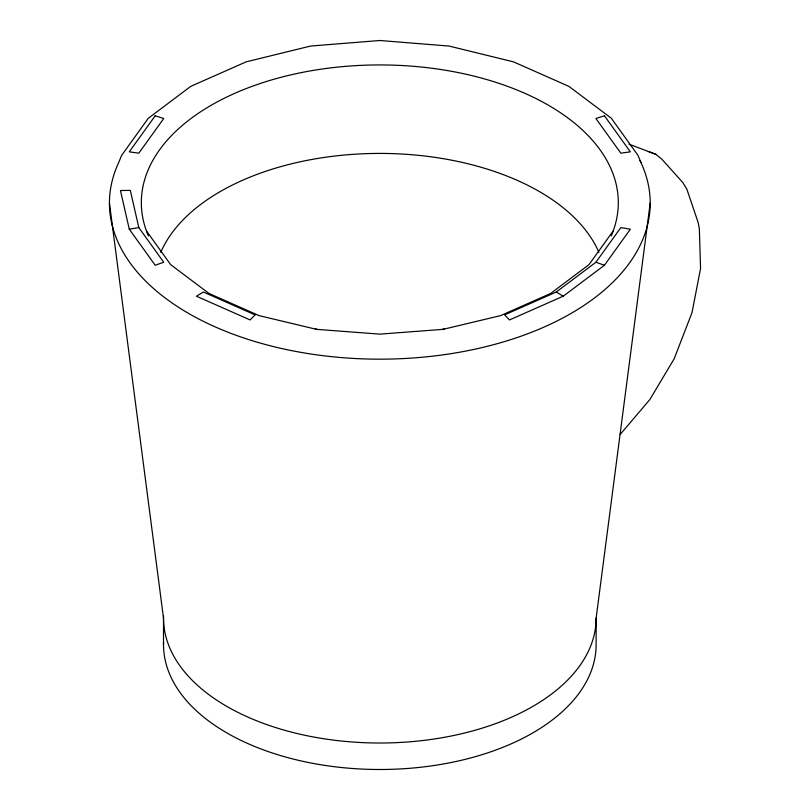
<?xml version="1.0" encoding="UTF-8"?>
<svg xmlns="http://www.w3.org/2000/svg" width="810" height="810" viewBox="0 0 810 810"><rect width="100%" height="100%" fill="white"/><g stroke="black" fill="none" stroke-linecap="round" stroke-linejoin="round"><path stroke-width="1.21" d="M163.549 642.208A216.31 124.892 0 0 0 377.743 769.49A216.31 124.892 0 0 0 596.13 644.608L596.13 618.121L650.207 203.057M613.119 231.052L588.991 264.637L550.608 293.483L500.59 315.617L442.331 329.528L444.396 329.245L379.819 334.135L315.242 329.245L317.307 329.528L259.048 315.617L209.031 293.483L170.647 264.637L146.519 231.052M595.897 262.258L620.824 227.59L630.352 229.2L604.442 265.245L563.223 296.197L509.5 319.95L504.569 314.877L556.247 292.035L595.897 262.258L604.442 265.245M620.116 434.524L649.873 399.522L674.153 358.82L692.003 312.68L700.569 268.454L699.354 228.683L698.078 222.274L686.789 188.993L682.83 182.594L661.983 159.317L655.827 154.305L628.935 144.18M129.286 229.2L138.814 227.59L163.742 262.258L155.196 265.245L129.286 229.2L120.447 190.522L130.309 190.38L138.814 227.59M648.324 151.5L655.827 154.305M556.247 292.035L563.223 296.197M640.994 162.658L638.057 155.459L611.347 118.28L568.863 86.346L513.489 61.854L449.074 46.059L379.819 40.5L310.564 46.059L246.149 61.854L190.775 86.346L148.291 118.28L121.581 155.459L118.645 162.658A270.388 156.107 0 0 0 381.712 359.164A270.388 156.107 0 0 0 639.991 160.552M109.431 203.057L163.509 618.121L163.509 644.608M148.392 235.872A238.484 137.69 0 0 1 379.819 64.932A238.484 137.69 0 0 1 611.246 235.872M596.13 618.121A216.31 124.892 0 0 1 377.743 743.003A216.31 124.892 0 0 1 163.549 615.721M160.755 252.335A225.717 130.319 0 0 1 379.819 153.414A225.717 130.319 0 0 1 598.884 252.335M155.196 115.789L129.286 151.834L138.814 153.171L163.742 118.503L155.196 115.789M255.069 314.877L250.138 319.95L196.415 296.197L203.391 292.035L255.069 314.877M604.442 115.789L595.897 118.503L620.824 153.171L630.352 151.834L604.442 115.789"/></g></svg>
